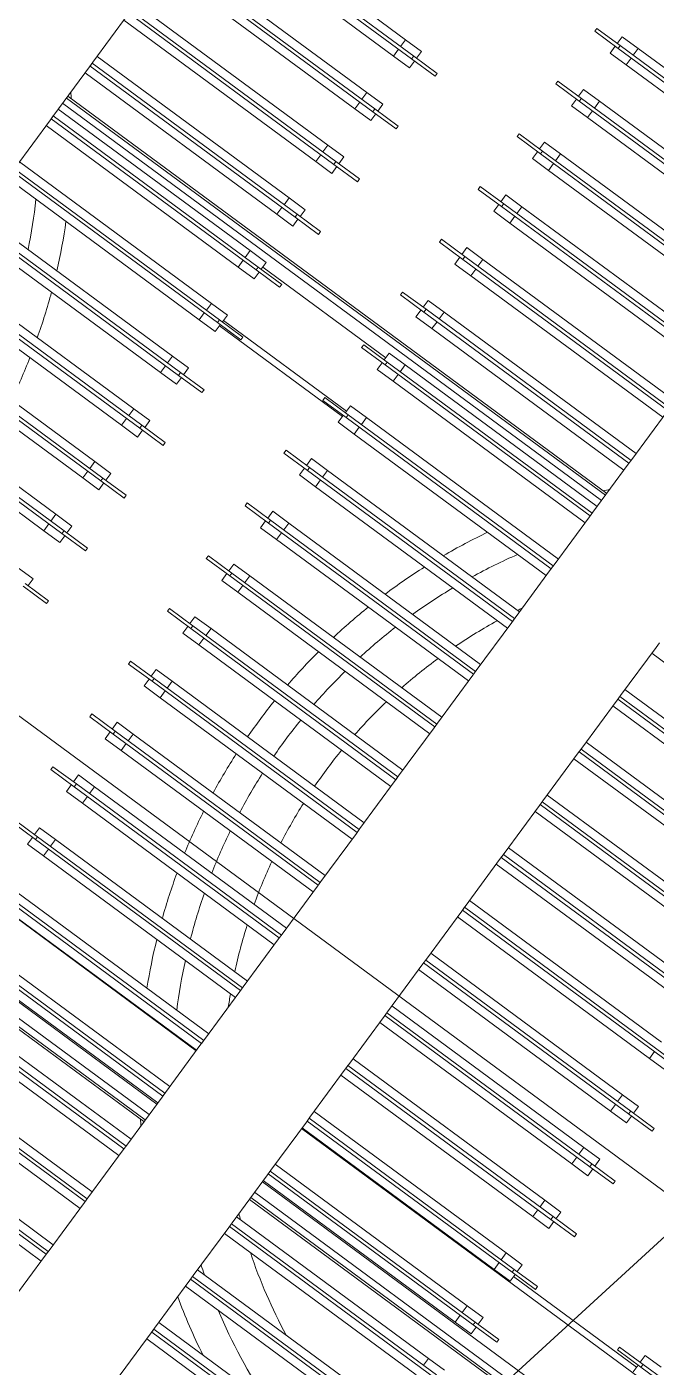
# Model space of a CAD drawing. Header units: metres. Extents: x 432095 to 435012, y 2470938 to 2473256.
# Drawn here: x 433774.13 to 433774.562, y 2471289.953 to 2471290.874 of the extents above; entities that cross this region are included whole.
import ezdxf

# ---------------------------------------------------------------- set-up
doc = ezdxf.new("R2010")
doc.units = ezdxf.units.M
doc.header["$MEASUREMENT"] = 0
doc.linetypes.add('MB D$0$HIDDEN', pattern=[0.375, 0.25, -0.125])
doc.layers.add('cong trinh tram 110kv', color=7, linetype='Continuous', lineweight=5)
doc.layers.add('MB D$0$net dut du kien lam', color=8, linetype='MB D$0$HIDDEN', lineweight=20)

# ---------------------------------------------------------------- blocks, each defined once
blk = doc.blocks.new('MB D$0$MBA 63')
at = {"layer": 'MB D$0$net dut du kien lam', "color": 0, "linetype": 'ByBlock', "ltscale": 3}
blk.add_lwpolyline([(104138.6, 27512.25), (104138.6, 33512.25), (100638.6, 33512.25), (100638.6, 27512.25)], close=True, dxfattribs=at)
blk = doc.blocks.new('MB D$0$mba 1')
at = {"layer": 'cong trinh tram 110kv'}
for p, q in [((-16572.71, 4747.45), (-16572.71, 4706.45)), ((-16482.71, 4747.45), (-16482.71, 4706.45)), ((-16572.71, 4705.65), (-16747.71, 4705.65)), ((-16736.55, 4711.45), (-16572.71, 4711.45)), ((-16572.71, 4706.45), (-16572.71, 4702.45)), ((-16572.71, 4703.25), (-16572.71, 4705.65)), ((-16482.71, 4711.45), (-16318.87, 4711.45)), ((-16482.71, 4702.45), (-16482.71, 4706.45)), ((-16307.71, 4705.65), (-16482.71, 4705.65)), ((-16482.71, 4705.65), (-16482.71, 4703.25)), ((-16747.71, 4703.25), (-16572.71, 4703.25)), ((-16572.71, 4697.45), (-16736.55, 4697.45)), ((-16572.71, 4702.45), (-16572.71, 4661.45)), ((-16482.71, 4703.25), (-16307.71, 4703.25)), ((-16482.71, 4702.45), (-16482.71, 4661.45)), ((-16318.87, 4697.45), (-16482.71, 4697.45)), ((-16572.71, 4660.65), (-16747.71, 4660.65)), ((-16736.55, 4666.45), (-16572.71, 4666.45)), ((-16572.71, 4661.45), (-16572.71, 4657.45)), ((-16572.71, 4658.25), (-16572.71, 4660.65)), ((-16482.71, 4666.45), (-16318.87, 4666.45)), ((-16482.71, 4657.45), (-16482.71, 4661.45)), ((-16307.71, 4660.65), (-16482.71, 4660.65)), ((-16482.71, 4660.65), (-16482.71, 4658.25)), ((-16747.71, 4658.25), (-16572.71, 4658.25)), ((-16572.71, 4652.45), (-16736.55, 4652.45)), ((-16572.71, 4657.45), (-16572.71, 4616.45)), ((-16482.71, 4658.25), (-16307.71, 4658.25)), ((-16482.71, 4657.45), (-16482.71, 4616.45)), ((-16318.87, 4652.45), (-16482.71, 4652.45)), ((-16572.71, 4615.65), (-16747.71, 4615.65)), ((-16747.71, 4613.25), (-16572.71, 4613.25)), ((-16736.55, 4621.45), (-16572.71, 4621.45)), ((-16572.71, 4616.45), (-16572.71, 4612.45)), ((-16572.71, 4613.25), (-16572.71, 4615.65)), ((-16482.71, 4621.45), (-16318.87, 4621.45)), ((-16482.71, 4612.45), (-16482.71, 4616.45)), ((-16307.71, 4615.65), (-16482.71, 4615.65)), ((-16482.71, 4615.65), (-16482.71, 4613.25)), ((-16482.71, 4613.25), (-16307.71, 4613.25)), ((-16318.87, 4607.45), (-16318.87, 4613.25)), ((-16572.71, 4607.45), (-16736.55, 4607.45)), ((-16572.71, 4612.45), (-16572.71, 4571.45)), ((-16482.71, 4612.45), (-16482.71, 4571.45)), ((-16318.87, 4607.45), (-16482.71, 4607.45)), ((-16318.87, 4607.45), (-16305.21, 4607.45)), ((-17032.71, 4592.45), (-16572.71, 4592.45)), ((-17032.71, 4590.95), (-16572.71, 4590.95)), ((-17032.71, 4586.45), (-16572.71, 4586.45)), ((-16482.71, 4592.45), (-16022.71, 4592.45)), ((-16482.71, 4590.95), (-16022.71, 4590.95)), ((-16482.71, 4586.45), (-16022.71, 4586.45)), ((-17032.71, 4577.45), (-16572.71, 4577.45)), ((-16736.55, 4576.45), (-16572.71, 4576.45)), ((-16482.71, 4577.45), (-16022.71, 4577.45)), ((-16482.71, 4576.45), (-16318.87, 4576.45)), ((-16305.21, 4576.45), (-16318.87, 4576.45)), ((-16318.87, 4576.45), (-16318.87, 4570.65)), ((-16305.21, 4576.45), (-16305.21, 4570.65)), ((-16572.71, 4570.65), (-16747.71, 4570.65)), ((-16747.71, 4568.25), (-16572.71, 4568.25)), ((-16572.71, 4571.45), (-16572.71, 4567.45)), ((-16572.71, 4568.25), (-16572.71, 4570.65)), ((-16572.71, 4567.45), (-16572.71, 4526.45)), ((-16482.71, 4567.45), (-16482.71, 4571.45)), ((-16307.71, 4570.65), (-16482.71, 4570.65)), ((-16482.71, 4570.65), (-16482.71, 4568.25)), ((-16482.71, 4568.25), (-16307.71, 4568.25)), ((-16482.71, 4567.45), (-16482.71, 4526.45)), ((-16318.87, 4562.45), (-16318.87, 4568.25)), ((-16307.71, 4570.65), (-16287.71, 4570.65)), ((-16307.71, 4570.65), (-16307.71, 4568.25)), ((-16287.71, 4568.25), (-16307.71, 4568.25)), ((-16305.21, 4562.45), (-16305.21, 4568.25)), ((-16287.71, 4568.25), (-16287.71, 4570.65)), ((-16572.71, 4562.45), (-16736.55, 4562.45)), ((-16318.87, 4562.45), (-16482.71, 4562.45)), ((-16318.87, 4562.45), (-16305.21, 4562.45)), ((-17032.71, 4531.95), (-16572.71, 4531.95)), ((-16736.55, 4531.45), (-16572.71, 4531.45)), ((-16482.71, 4531.95), (-16022.71, 4531.95)), ((-16482.71, 4531.45), (-16318.87, 4531.45)), ((-16305.21, 4531.45), (-16318.87, 4531.45)), ((-16318.87, 4531.45), (-16318.87, 4525.65)), ((-16305.21, 4531.45), (-16305.21, 4525.65)), ((-16200.21, 4531.45), (-16200.21, 4525.65)), ((-16572.71, 4525.65), (-16747.71, 4525.65)), ((-16747.71, 4523.25), (-16572.71, 4523.25)), ((-16572.71, 4526.45), (-16572.71, 4522.45)), ((-16572.71, 4523.25), (-16572.71, 4525.65)), ((-16572.71, 4522.45), (-16572.71, 4481.45)), ((-16482.71, 4522.45), (-16482.71, 4526.45)), ((-16307.71, 4525.65), (-16482.71, 4525.65)), ((-16482.71, 4525.65), (-16482.71, 4523.25)), ((-16482.71, 4523.25), (-16307.71, 4523.25)), ((-16482.71, 4522.45), (-16482.71, 4481.45)), ((-16318.87, 4517.45), (-16318.87, 4523.25)), ((-16307.71, 4525.65), (-16287.71, 4525.65)), ((-16307.71, 4525.65), (-16307.71, 4523.25)), ((-16287.71, 4523.25), (-16307.71, 4523.25)), ((-16305.21, 4527.45), (-16200.21, 4527.45)), ((-16305.21, 4517.45), (-16305.21, 4523.25)), ((-16287.71, 4523.25), (-16287.71, 4525.65)), ((-16217.71, 4525.65), (-16197.71, 4525.65)), ((-16217.71, 4525.65), (-16217.71, 4523.25)), ((-16197.71, 4523.25), (-16217.71, 4523.25)), ((-16200.21, 4517.45), (-16200.21, 4523.25)), ((-16197.71, 4523.25), (-16197.71, 4525.65)), ((-16022.71, 4525.65), (-16197.71, 4525.65)), ((-16197.71, 4523.25), (-16022.71, 4523.25)), ((-16572.71, 4517.45), (-16736.55, 4517.45)), ((-16318.87, 4517.45), (-16482.71, 4517.45)), ((-16318.87, 4517.45), (-16305.21, 4517.45)), ((-16200.21, 4517.45), (-16186.55, 4517.45)), ((-16736.55, 4486.45), (-16750.21, 4486.45)), ((-16750.21, 4486.45), (-16750.21, 4480.65)), ((-16736.55, 4486.45), (-16572.71, 4486.45)), ((-16736.55, 4486.45), (-16736.55, 4480.65)), ((-16482.71, 4486.45), (-16318.87, 4486.45)), ((-16305.21, 4486.45), (-16318.87, 4486.45)), ((-16318.87, 4486.45), (-16318.87, 4480.65)), ((-16305.21, 4486.45), (-16305.21, 4480.65)), ((-16767.71, 4480.65), (-16747.71, 4480.65)), ((-16747.71, 4478.25), (-16767.71, 4478.25)), ((-16750.21, 4472.45), (-16750.21, 4478.25)), ((-16747.71, 4478.25), (-16747.71, 4480.65)), ((-16572.71, 4480.65), (-16747.71, 4480.65)), ((-16747.71, 4478.25), (-16572.71, 4478.25)), ((-16736.55, 4472.45), (-16736.55, 4478.25)), ((-16572.71, 4481.45), (-16572.71, 4477.45)), ((-16572.71, 4478.25), (-16572.71, 4480.65)), ((-16572.71, 4477.45), (-16572.71, 4436.45)), ((-16482.71, 4477.45), (-16482.71, 4481.45)), ((-16307.71, 4480.65), (-16482.71, 4480.65)), ((-16482.71, 4480.65), (-16482.71, 4478.25)), ((-16482.71, 4478.25), (-16307.71, 4478.25)), ((-16482.71, 4477.45), (-16482.71, 4436.45)), ((-16318.87, 4472.45), (-16318.87, 4478.25)), ((-16307.71, 4480.65), (-16287.71, 4480.65)), ((-16307.71, 4480.65), (-16307.71, 4478.25)), ((-16287.71, 4478.25), (-16307.71, 4478.25)), ((-16305.21, 4472.45), (-16305.21, 4478.25)), ((-16287.71, 4478.25), (-16287.71, 4480.65)), ((-16750.21, 4472.45), (-16736.55, 4472.45)), ((-16572.71, 4472.45), (-16736.55, 4472.45)), ((-16318.87, 4472.45), (-16482.71, 4472.45)), ((-16318.87, 4472.45), (-16305.21, 4472.45)), ((-16736.55, 4441.45), (-16750.21, 4441.45)), ((-16750.21, 4441.45), (-16750.21, 4435.65)), ((-16736.55, 4441.45), (-16572.71, 4441.45)), ((-16736.55, 4441.45), (-16736.55, 4435.65)), ((-16482.71, 4441.45), (-16318.87, 4441.45)), ((-16305.21, 4441.45), (-16318.87, 4441.45)), ((-16318.87, 4441.45), (-16318.87, 4435.65)), ((-16305.21, 4441.45), (-16305.21, 4435.65)), ((-16767.71, 4435.65), (-16747.71, 4435.65)), ((-16767.71, 4435.65), (-16767.71, 4433.25)), ((-16747.71, 4433.25), (-16767.71, 4433.25)), ((-16750.21, 4427.45), (-16750.21, 4433.25)), ((-16747.71, 4433.25), (-16747.71, 4435.65)), ((-16572.71, 4435.65), (-16747.71, 4435.65)), ((-16747.71, 4433.25), (-16572.71, 4433.25)), ((-16736.55, 4427.45), (-16736.55, 4433.25)), ((-16572.71, 4436.45), (-16572.71, 4432.45)), ((-16572.71, 4433.25), (-16572.71, 4435.65)), ((-16572.71, 4432.45), (-16572.71, 4391.45)), ((-16482.71, 4432.45), (-16482.71, 4436.45)), ((-16307.71, 4435.65), (-16482.71, 4435.65)), ((-16482.71, 4435.65), (-16482.71, 4433.25)), ((-16482.71, 4433.25), (-16307.71, 4433.25)), ((-16482.71, 4432.45), (-16482.71, 4391.45)), ((-16318.87, 4427.45), (-16318.87, 4433.25)), ((-16307.71, 4435.65), (-16287.71, 4435.65)), ((-16307.71, 4435.65), (-16307.71, 4433.25)), ((-16287.71, 4433.25), (-16307.71, 4433.25)), ((-16305.21, 4427.45), (-16305.21, 4433.25)), ((-16287.71, 4433.25), (-16287.71, 4435.65)), ((-16750.21, 4427.45), (-16736.55, 4427.45)), ((-16572.71, 4427.45), (-16736.55, 4427.45)), ((-16318.87, 4427.45), (-16482.71, 4427.45)), ((-16318.87, 4427.45), (-16305.21, 4427.45)), ((-16736.55, 4396.45), (-16750.21, 4396.45)), ((-16750.21, 4396.45), (-16750.21, 4390.65)), ((-16736.55, 4396.45), (-16572.71, 4396.45)), ((-16736.55, 4396.45), (-16736.55, 4390.65)), ((-16482.71, 4396.45), (-16318.87, 4396.45)), ((-16305.21, 4396.45), (-16318.87, 4396.45)), ((-16318.87, 4396.45), (-16318.87, 4390.65)), ((-16305.21, 4396.45), (-16305.21, 4390.65)), ((-16767.71, 4390.65), (-16747.71, 4390.65)), ((-16767.71, 4390.65), (-16767.71, 4388.25)), ((-16747.71, 4388.25), (-16767.71, 4388.25)), ((-16750.21, 4382.45), (-16750.21, 4388.25)), ((-16747.71, 4388.25), (-16747.71, 4390.65)), ((-16572.71, 4390.65), (-16747.71, 4390.65)), ((-16747.71, 4388.25), (-16572.71, 4388.25)), ((-16736.55, 4382.45), (-16736.55, 4388.25)), ((-16572.71, 4391.45), (-16572.71, 4387.45)), ((-16572.71, 4388.25), (-16572.71, 4390.65)), ((-16572.71, 4387.45), (-16572.71, 4346.45)), ((-16482.71, 4387.45), (-16482.71, 4391.45)), ((-16307.71, 4390.65), (-16482.71, 4390.65)), ((-16482.71, 4390.65), (-16482.71, 4388.25)), ((-16482.71, 4388.25), (-16307.71, 4388.25)), ((-16482.71, 4387.45), (-16482.71, 4346.45)), ((-16318.87, 4382.45), (-16318.87, 4388.25)), ((-16307.71, 4390.65), (-16287.71, 4390.65)), ((-16307.71, 4390.65), (-16307.71, 4388.25)), ((-16287.71, 4388.25), (-16307.71, 4388.25)), ((-16305.21, 4382.45), (-16305.21, 4388.25)), ((-16287.71, 4388.25), (-16287.71, 4390.65)), ((-16750.21, 4382.45), (-16736.55, 4382.45)), ((-16572.71, 4382.45), (-16736.55, 4382.45)), ((-16318.87, 4382.45), (-16482.71, 4382.45)), ((-16318.87, 4382.45), (-16305.21, 4382.45)), ((-16736.55, 4351.45), (-16750.21, 4351.45)), ((-16750.21, 4351.45), (-16750.21, 4345.65)), ((-16736.55, 4351.45), (-16572.71, 4351.45)), ((-16736.55, 4351.45), (-16736.55, 4345.65)), ((-16572.71, 4346.45), (-16572.71, 4342.45)), ((-16482.71, 4351.45), (-16318.87, 4351.45)), ((-16482.71, 4342.45), (-16482.71, 4346.45)), ((-16305.21, 4351.45), (-16318.87, 4351.45)), ((-16318.87, 4351.45), (-16318.87, 4345.65)), ((-16868.87, 4337.45), (-16855.21, 4337.45)), ((-16857.71, 4345.65), (-16837.71, 4345.65)), ((-16837.71, 4343.25), (-16857.71, 4343.25)), ((-16855.21, 4337.45), (-16855.21, 4343.25)), ((-16837.71, 4343.25), (-16837.71, 4345.65)), ((-16767.71, 4345.65), (-16747.71, 4345.65)), ((-16767.71, 4345.65), (-16767.71, 4343.25)), ((-16747.71, 4343.25), (-16767.71, 4343.25)), ((-16750.21, 4337.45), (-16750.21, 4343.25)), ((-16750.21, 4337.45), (-16736.55, 4337.45)), ((-16747.71, 4343.25), (-16747.71, 4345.65)), ((-16572.71, 4345.65), (-16747.71, 4345.65)), ((-16747.71, 4343.25), (-16572.71, 4343.25)), ((-16736.55, 4337.45), (-16736.55, 4343.25)), ((-16572.71, 4337.45), (-16736.55, 4337.45)), ((-16572.71, 4343.25), (-16572.71, 4345.65)), ((-16572.71, 4342.45), (-16572.71, 4301.45)), ((-16307.71, 4345.65), (-16482.71, 4345.65)), ((-16482.71, 4345.65), (-16482.71, 4343.25)), ((-16482.71, 4343.25), (-16307.71, 4343.25)), ((-16482.71, 4342.45), (-16482.71, 4301.45)), ((-16318.87, 4337.45), (-16482.71, 4337.45)), ((-17032.71, 4306.45), (-16868.87, 4306.45)), ((-16857.71, 4300.65), (-17032.71, 4300.65)), ((-16855.21, 4306.45), (-16868.87, 4306.45)), ((-16868.87, 4306.45), (-16868.87, 4300.65)), ((-16857.71, 4300.65), (-16837.71, 4300.65)), ((-16857.71, 4300.65), (-16857.71, 4298.25)), ((-16855.21, 4306.45), (-16855.21, 4300.65)), ((-16837.71, 4298.25), (-16837.71, 4300.65)), ((-16767.71, 4300.65), (-16747.71, 4300.65)), ((-16767.71, 4300.65), (-16767.71, 4298.25)), ((-16736.55, 4306.45), (-16750.21, 4306.45)), ((-16750.21, 4306.45), (-16750.21, 4300.65)), ((-16747.71, 4298.25), (-16747.71, 4300.65)), ((-16572.71, 4300.65), (-16747.71, 4300.65)), ((-16736.55, 4306.45), (-16572.71, 4306.45)), ((-16736.55, 4306.45), (-16736.55, 4300.65)), ((-16572.71, 4301.45), (-16572.71, 4297.45)), ((-16572.71, 4298.25), (-16572.71, 4300.65)), ((-16482.71, 4306.45), (-16318.87, 4306.45)), ((-16482.71, 4297.45), (-16482.71, 4301.45)), ((-16307.71, 4300.65), (-16482.71, 4300.65)), ((-16482.71, 4300.65), (-16482.71, 4298.25)), ((-17032.71, 4298.25), (-16857.71, 4298.25)), ((-16868.87, 4292.45), (-17032.71, 4292.45)), ((-16868.87, 4292.45), (-16868.87, 4298.25)), ((-16868.87, 4292.45), (-16855.21, 4292.45)), ((-16837.71, 4298.25), (-16857.71, 4298.25)), ((-16855.21, 4292.45), (-16855.21, 4298.25)), ((-16747.71, 4298.25), (-16767.71, 4298.25)), ((-16750.21, 4292.45), (-16750.21, 4298.25)), ((-16750.21, 4292.45), (-16736.55, 4292.45)), ((-16747.71, 4298.25), (-16572.71, 4298.25)), ((-16736.55, 4292.45), (-16736.55, 4298.25)), ((-16572.71, 4292.45), (-16736.55, 4292.45)), ((-16572.71, 4297.45), (-16572.71, 4256.45)), ((-16482.71, 4298.25), (-16307.71, 4298.25)), ((-16482.71, 4297.45), (-16482.71, 4256.45)), ((-16318.87, 4292.45), (-16482.71, 4292.45)), ((-17032.71, 4261.45), (-16868.87, 4261.45)), ((-16857.71, 4255.65), (-17032.71, 4255.65)), ((-16855.21, 4261.45), (-16868.87, 4261.45)), ((-16868.87, 4261.45), (-16868.87, 4255.65)), ((-16857.71, 4255.65), (-16837.71, 4255.65)), ((-16857.71, 4255.65), (-16857.71, 4253.25)), ((-16855.21, 4261.45), (-16855.21, 4255.65)), ((-16837.71, 4253.25), (-16837.71, 4255.65)), ((-16767.71, 4255.65), (-16747.71, 4255.65)), ((-16767.71, 4255.65), (-16767.71, 4253.25)), ((-16736.55, 4261.45), (-16750.21, 4261.45)), ((-16750.21, 4261.45), (-16750.21, 4255.65)), ((-16747.71, 4253.25), (-16747.71, 4255.65)), ((-16572.71, 4255.65), (-16747.71, 4255.65)), ((-16736.55, 4261.45), (-16572.71, 4261.45)), ((-16736.55, 4261.45), (-16736.55, 4255.65)), ((-16572.71, 4256.45), (-16572.71, 4252.45)), ((-16572.71, 4253.25), (-16572.71, 4255.65)), ((-16482.71, 4261.45), (-16318.87, 4261.45)), ((-16482.71, 4252.45), (-16482.71, 4256.45)), ((-16307.71, 4255.65), (-16482.71, 4255.65)), ((-16482.71, 4255.65), (-16482.71, 4253.25)), ((-17032.71, 4253.25), (-16857.71, 4253.25)), ((-16868.87, 4247.45), (-17032.71, 4247.45)), ((-16868.87, 4247.45), (-16868.87, 4253.25)), ((-16868.87, 4247.45), (-16855.21, 4247.45)), ((-16837.71, 4253.25), (-16857.71, 4253.25)), ((-16855.21, 4247.45), (-16855.21, 4253.25)), ((-16747.71, 4253.25), (-16767.71, 4253.25)), ((-16750.21, 4247.45), (-16750.21, 4253.25)), ((-16750.21, 4247.45), (-16736.55, 4247.45)), ((-16747.71, 4253.25), (-16572.71, 4253.25)), ((-16736.55, 4247.45), (-16736.55, 4253.25)), ((-16572.71, 4247.45), (-16736.55, 4247.45)), ((-16572.71, 4252.45), (-16572.71, 4211.45)), ((-16482.71, 4253.25), (-16307.71, 4253.25)), ((-16482.71, 4252.45), (-16482.71, 4211.45)), ((-16318.87, 4247.45), (-16482.71, 4247.45)), ((-17032.71, 4216.45), (-16868.87, 4216.45)), ((-16857.71, 4210.65), (-17032.71, 4210.65)), ((-17032.71, 4208.25), (-16857.71, 4208.25)), ((-16855.21, 4216.45), (-16868.87, 4216.45)), ((-16868.87, 4216.45), (-16868.87, 4210.65)), ((-16868.87, 4202.45), (-16868.87, 4208.25)), ((-16857.71, 4210.65), (-16837.71, 4210.65)), ((-16857.71, 4210.65), (-16857.71, 4208.25)), ((-16837.71, 4208.25), (-16857.71, 4208.25)), ((-16855.21, 4216.45), (-16855.21, 4210.65)), ((-16855.21, 4202.45), (-16855.21, 4208.25)), ((-16837.71, 4208.25), (-16837.71, 4210.65)), ((-16767.71, 4210.65), (-16747.71, 4210.65)), ((-16767.71, 4210.65), (-16767.71, 4208.25)), ((-16747.71, 4208.25), (-16767.71, 4208.25)), ((-16736.55, 4216.45), (-16750.21, 4216.45)), ((-16750.21, 4216.45), (-16750.21, 4210.65)), ((-16750.21, 4202.45), (-16750.21, 4208.25)), ((-16747.71, 4208.25), (-16747.71, 4210.65)), ((-16572.71, 4210.65), (-16747.71, 4210.65)), ((-16747.71, 4208.25), (-16572.71, 4208.25)), ((-16736.55, 4216.45), (-16572.71, 4216.45)), ((-16736.55, 4216.45), (-16736.55, 4210.65)), ((-16736.55, 4202.45), (-16736.55, 4208.25)), ((-16572.71, 4211.45), (-16572.71, 4207.45)), ((-16572.71, 4208.25), (-16572.71, 4210.65)), ((-16482.71, 4216.45), (-16318.87, 4216.45)), ((-16482.71, 4207.45), (-16482.71, 4211.45)), ((-16307.71, 4210.65), (-16482.71, 4210.65)), ((-16482.71, 4210.65), (-16482.71, 4208.25)), ((-16482.71, 4208.25), (-16307.71, 4208.25)), ((-16868.87, 4202.45), (-17032.71, 4202.45)), ((-16868.87, 4202.45), (-16855.21, 4202.45)), ((-16750.21, 4202.45), (-16736.55, 4202.45)), ((-16572.71, 4202.45), (-16736.55, 4202.45)), ((-16572.71, 4207.45), (-16572.71, 4166.45)), ((-16482.71, 4207.45), (-16482.71, 4166.45)), ((-16318.87, 4202.45), (-16482.71, 4202.45)), ((-17032.71, 4171.45), (-16868.87, 4171.45)), ((-16855.21, 4171.45), (-16868.87, 4171.45)), ((-16868.87, 4171.45), (-16868.87, 4165.65)), ((-16855.21, 4171.45), (-16855.21, 4165.65)), ((-16736.55, 4171.45), (-16750.21, 4171.45)), ((-16750.21, 4171.45), (-16750.21, 4165.65)), ((-16736.55, 4171.45), (-16572.71, 4171.45)), ((-16736.55, 4171.45), (-16736.55, 4165.65)), ((-16482.71, 4171.45), (-16318.87, 4171.45)), ((-16857.71, 4165.65), (-17032.71, 4165.65)), ((-17032.71, 4163.25), (-16857.71, 4163.25)), ((-16868.87, 4157.45), (-16868.87, 4163.25)), ((-16857.71, 4165.65), (-16837.71, 4165.65)), ((-16857.71, 4165.65), (-16857.71, 4163.25)), ((-16837.71, 4163.25), (-16857.71, 4163.25)), ((-16855.21, 4157.45), (-16855.21, 4163.25)), ((-16837.71, 4163.25), (-16837.71, 4165.65)), ((-16767.71, 4165.65), (-16747.71, 4165.65)), ((-16767.71, 4165.65), (-16767.71, 4163.25)), ((-16747.71, 4163.25), (-16767.71, 4163.25)), ((-16750.21, 4157.45), (-16750.21, 4163.25)), ((-16747.71, 4163.25), (-16747.71, 4165.65)), ((-16572.71, 4165.65), (-16747.71, 4165.65)), ((-16747.71, 4163.25), (-16572.71, 4163.25)), ((-16736.55, 4157.45), (-16736.55, 4163.25)), ((-16572.71, 4166.45), (-16572.71, 4162.45)), ((-16572.71, 4163.25), (-16572.71, 4165.65)), ((-16572.71, 4162.45), (-16572.71, 4121.45)), ((-16482.71, 4162.45), (-16482.71, 4166.45)), ((-16307.71, 4165.65), (-16482.71, 4165.65)), ((-16482.71, 4165.65), (-16482.71, 4163.25)), ((-16482.71, 4163.25), (-16307.71, 4163.25)), ((-16482.71, 4162.45), (-16482.71, 4121.45)), ((-16868.87, 4157.45), (-17032.71, 4157.45)), ((-16868.87, 4157.45), (-16855.21, 4157.45)), ((-16750.21, 4157.45), (-16736.55, 4157.45)), ((-16572.71, 4157.45), (-16736.55, 4157.45)), ((-16318.87, 4157.45), (-16482.71, 4157.45)), ((-17032.71, 4126.45), (-16868.87, 4126.45)), ((-16855.21, 4126.45), (-16868.87, 4126.45)), ((-16868.87, 4126.45), (-16868.87, 4120.65)), ((-16855.21, 4126.45), (-16855.21, 4120.65)), ((-16736.55, 4126.45), (-16750.21, 4126.45)), ((-16750.21, 4126.45), (-16750.21, 4120.65)), ((-16736.55, 4126.45), (-16572.71, 4126.45)), ((-16736.55, 4126.45), (-16736.55, 4120.65)), ((-16482.71, 4126.45), (-16318.87, 4126.45)), ((-16857.71, 4120.65), (-17032.71, 4120.65)), ((-17032.71, 4118.25), (-16857.71, 4118.25)), ((-17032.71, 4117.45), (-17032.71, 4076.45)), ((-16868.87, 4112.45), (-16868.87, 4118.25)), ((-16857.71, 4120.65), (-16837.71, 4120.65)), ((-16857.71, 4120.65), (-16857.71, 4118.25)), ((-16837.71, 4118.25), (-16857.71, 4118.25)), ((-16855.21, 4121.45), (-16750.21, 4121.45)), ((-16855.21, 4112.45), (-16855.21, 4118.25)), ((-16855.21, 4116.95), (-16750.21, 4116.95)), ((-16837.71, 4118.25), (-16837.71, 4120.65)), ((-16767.71, 4120.65), (-16747.71, 4120.65)), ((-16767.71, 4120.65), (-16767.71, 4118.25)), ((-16747.71, 4118.25), (-16767.71, 4118.25)), ((-16750.21, 4112.45), (-16750.21, 4118.25)), ((-16747.71, 4118.25), (-16747.71, 4120.65)), ((-16572.71, 4120.65), (-16747.71, 4120.65)), ((-16747.71, 4118.25), (-16572.71, 4118.25)), ((-16736.55, 4112.45), (-16736.55, 4118.25)), ((-16572.71, 4121.45), (-16572.71, 4117.45)), ((-16572.71, 4118.25), (-16572.71, 4120.65)), ((-16572.71, 4117.45), (-16572.71, 4076.45)), ((-16482.71, 4117.45), (-16482.71, 4121.45)), ((-16868.87, 4112.45), (-17032.71, 4112.45)), ((-16868.87, 4112.45), (-16855.21, 4112.45)), ((-16750.21, 4112.45), (-16736.55, 4112.45)), ((-16572.71, 4112.45), (-16736.55, 4112.45)), ((-17032.71, 4081.45), (-16868.87, 4081.45)), ((-16855.21, 4081.45), (-16868.87, 4081.45)), ((-16868.87, 4081.45), (-16868.87, 4075.65)), ((-16855.21, 4081.45), (-16855.21, 4075.65)), ((-16736.55, 4081.45), (-16750.21, 4081.45)), ((-16750.21, 4081.45), (-16750.21, 4075.65)), ((-16736.55, 4081.45), (-16572.71, 4081.45)), ((-16736.55, 4081.45), (-16736.55, 4075.65)), ((-17032.71, 4072.45), (-17032.71, 4076.45)), ((-16857.71, 4075.65), (-17032.71, 4075.65)), ((-17032.71, 4075.65), (-17032.71, 4073.25)), ((-17032.71, 4073.25), (-16857.71, 4073.25)), ((-17032.71, 4072.45), (-17032.71, 4031.45)), ((-16868.87, 4067.45), (-16868.87, 4073.25)), ((-16857.71, 4075.65), (-16837.71, 4075.65)), ((-16857.71, 4075.65), (-16857.71, 4073.25)), ((-16837.71, 4073.25), (-16857.71, 4073.25)), ((-16855.21, 4067.45), (-16855.21, 4073.25)), ((-16855.21, 4071.45), (-16750.21, 4071.45)), ((-16837.71, 4073.25), (-16837.71, 4075.65)), ((-16767.71, 4075.65), (-16747.71, 4075.65)), ((-16767.71, 4075.65), (-16767.71, 4073.25)), ((-16747.71, 4073.25), (-16767.71, 4073.25)), ((-16750.21, 4067.45), (-16750.21, 4073.25)), ((-16747.71, 4073.25), (-16747.71, 4075.65)), ((-16572.71, 4075.65), (-16747.71, 4075.65)), ((-16747.71, 4073.25), (-16572.71, 4073.25)), ((-16736.55, 4067.45), (-16736.55, 4073.25)), ((-16572.71, 4076.45), (-16572.71, 4072.45)), ((-16572.71, 4073.25), (-16572.71, 4075.65)), ((-16572.71, 4072.45), (-16572.71, 4031.45)), ((-16868.87, 4067.45), (-17032.71, 4067.45)), ((-17032.71, 4062.45), (-16572.71, 4062.45)), ((-16868.87, 4067.45), (-16855.21, 4067.45)), ((-16750.21, 4067.45), (-16736.55, 4067.45)), ((-16572.71, 4067.45), (-16736.55, 4067.45)), ((-17032.71, 4057.95), (-16572.71, 4057.95)), ((-17032.71, 4056.45), (-16572.71, 4056.45)), ((-17032.71, 4036.45), (-16868.87, 4036.45)), ((-16855.21, 4036.45), (-16868.87, 4036.45)), ((-16868.87, 4036.45), (-16868.87, 4030.65)), ((-16855.21, 4036.45), (-16855.21, 4030.65)), ((-16736.55, 4036.45), (-16750.21, 4036.45)), ((-16750.21, 4036.45), (-16750.21, 4030.65)), ((-16736.55, 4036.45), (-16572.71, 4036.45)), ((-16736.55, 4036.45), (-16736.55, 4030.65)), ((-17032.71, 4027.45), (-17032.71, 4031.45)), ((-16857.71, 4030.65), (-17032.71, 4030.65)), ((-17032.71, 4030.65), (-17032.71, 4028.25)), ((-17032.71, 4028.25), (-16857.71, 4028.25)), ((-17032.71, 4027.45), (-17032.71, 3986.45)), ((-16868.87, 4022.45), (-16868.87, 4028.25)), ((-16857.71, 4030.65), (-16837.71, 4030.65)), ((-16857.71, 4030.65), (-16857.71, 4028.25)), ((-16837.71, 4028.25), (-16857.71, 4028.25)), ((-16855.21, 4022.45), (-16855.21, 4028.25)), ((-16837.71, 4028.25), (-16837.71, 4030.65)), ((-16767.71, 4030.65), (-16747.71, 4030.65)), ((-16767.71, 4030.65), (-16767.71, 4028.25)), ((-16747.71, 4028.25), (-16767.71, 4028.25)), ((-16750.21, 4022.45), (-16750.21, 4028.25)), ((-16747.71, 4028.25), (-16747.71, 4030.65)), ((-16572.71, 4030.65), (-16747.71, 4030.65)), ((-16747.71, 4028.25), (-16572.71, 4028.25)), ((-16736.55, 4022.45), (-16736.55, 4028.25)), ((-16572.71, 4031.45), (-16572.71, 4027.45)), ((-16572.71, 4028.25), (-16572.71, 4030.65)), ((-16572.71, 4027.45), (-16572.71, 3986.45)), ((-16868.87, 4022.45), (-17032.71, 4022.45)), ((-16868.87, 4022.45), (-16855.21, 4022.45)), ((-16750.21, 4022.45), (-16736.55, 4022.45)), ((-16572.71, 4022.45), (-16736.55, 4022.45)), ((-17032.71, 3991.45), (-16868.87, 3991.45)), ((-16855.21, 3991.45), (-16868.87, 3991.45)), ((-16868.87, 3991.45), (-16868.87, 3985.65)), ((-16855.21, 3991.45), (-16855.21, 3985.65)), ((-16736.55, 3991.45), (-16750.21, 3991.45)), ((-16750.21, 3991.45), (-16750.21, 3985.65)), ((-16736.55, 3991.45), (-16572.71, 3991.45)), ((-16736.55, 3991.45), (-16736.55, 3985.65)), ((-16857.71, 3985.65), (-17032.71, 3985.65)), ((-17032.71, 3983.25), (-16857.71, 3983.25)), ((-16868.87, 3977.45), (-16868.87, 3983.25)), ((-16857.71, 3985.65), (-16837.71, 3985.65)), ((-16857.71, 3985.65), (-16857.71, 3983.25)), ((-16837.71, 3983.25), (-16857.71, 3983.25)), ((-16855.21, 3977.45), (-16855.21, 3983.25)), ((-16837.71, 3983.25), (-16837.71, 3985.65)), ((-16767.71, 3985.65), (-16747.71, 3985.65)), ((-16767.71, 3985.65), (-16767.71, 3983.25)), ((-16747.71, 3983.25), (-16767.71, 3983.25)), ((-16750.21, 3977.45), (-16750.21, 3983.25)), ((-16747.71, 3983.25), (-16747.71, 3985.65)), ((-16572.71, 3985.65), (-16747.71, 3985.65)), ((-16747.71, 3983.25), (-16572.71, 3983.25)), ((-16736.55, 3977.45), (-16736.55, 3983.25)), ((-16868.87, 3977.45), (-17032.71, 3977.45)), ((-16868.87, 3977.45), (-16855.21, 3977.45)), ((-16750.21, 3977.45), (-16736.55, 3977.45)), ((-16572.71, 3977.45), (-16736.55, 3977.45)), ((-17032.71, 3946.45), (-16868.87, 3946.45)), ((-16855.21, 3946.45), (-16868.87, 3946.45)), ((-16868.87, 3946.45), (-16868.87, 3940.65)), ((-16855.21, 3946.45), (-16855.21, 3940.65)), ((-16736.55, 3946.45), (-16750.21, 3946.45)), ((-16750.21, 3946.45), (-16750.21, 3940.65)), ((-16736.55, 3946.45), (-16572.71, 3946.45)), ((-16736.55, 3946.45), (-16736.55, 3940.65)), ((-16857.71, 3940.65), (-17032.71, 3940.65)), ((-17032.71, 3938.25), (-16857.71, 3938.25)), ((-16868.87, 3932.45), (-17032.71, 3932.45)), ((-16868.87, 3932.45), (-16868.87, 3938.25)), ((-16868.87, 3932.45), (-16855.21, 3932.45)), ((-16857.71, 3940.65), (-16837.71, 3940.65)), ((-16857.71, 3940.65), (-16857.71, 3938.25)), ((-16837.71, 3938.25), (-16857.71, 3938.25)), ((-16855.21, 3932.45), (-16855.21, 3938.25)), ((-16837.71, 3938.25), (-16837.71, 3940.65)), ((-16767.71, 3940.65), (-16747.71, 3940.65)), ((-16767.71, 3940.65), (-16767.71, 3938.25)), ((-16747.71, 3938.25), (-16767.71, 3938.25)), ((-16750.21, 3932.45), (-16750.21, 3938.25)), ((-16750.21, 3932.45), (-16736.55, 3932.45)), ((-16747.71, 3938.25), (-16747.71, 3940.65)), ((-16572.71, 3940.65), (-16747.71, 3940.65)), ((-16747.71, 3938.25), (-16572.71, 3938.25)), ((-16736.55, 3932.45), (-16736.55, 3938.25)), ((-16572.71, 3932.45), (-16736.55, 3932.45)), ((-17032.71, 3901.45), (-16868.87, 3901.45)), ((-16857.71, 3895.65), (-17032.71, 3895.65)), ((-16855.21, 3901.45), (-16868.87, 3901.45)), ((-16868.87, 3901.45), (-16868.87, 3895.65)), ((-16857.71, 3895.65), (-16837.71, 3895.65)), ((-16857.71, 3895.65), (-16857.71, 3893.25)), ((-16855.21, 3901.45), (-16855.21, 3895.65)), ((-16837.71, 3893.25), (-16837.71, 3895.65)), ((-16767.71, 3895.65), (-16747.71, 3895.65)), ((-16767.71, 3895.65), (-16767.71, 3893.25)), ((-16736.55, 3901.45), (-16750.21, 3901.45)), ((-16750.21, 3901.45), (-16750.21, 3895.65)), ((-16747.71, 3893.25), (-16747.71, 3895.65)), ((-16572.71, 3895.65), (-16747.71, 3895.65)), ((-16736.55, 3901.45), (-16572.71, 3901.45)), ((-16736.55, 3901.45), (-16736.55, 3895.65)), ((-17032.71, 3893.25), (-16857.71, 3893.25)), ((-16868.87, 3887.45), (-17032.71, 3887.45)), ((-16868.87, 3887.45), (-16868.87, 3893.25)), ((-16868.87, 3887.45), (-16855.21, 3887.45)), ((-16837.71, 3893.25), (-16857.71, 3893.25)), ((-16855.21, 3887.45), (-16855.21, 3893.25)), ((-16747.71, 3893.25), (-16767.71, 3893.25)), ((-16750.21, 3887.45), (-16750.21, 3893.25)), ((-16750.21, 3887.45), (-16736.55, 3887.45)), ((-16747.71, 3893.25), (-16572.71, 3893.25)), ((-16736.55, 3887.45), (-16736.55, 3893.25)), ((-16572.71, 3887.45), (-16736.55, 3887.45)), ((-16767.71, 3850.65), (-16747.71, 3850.65)), ((-16767.71, 3850.65), (-16767.71, 3848.25)), ((-16736.55, 3856.45), (-16750.21, 3856.45)), ((-16750.21, 3856.45), (-16750.21, 3850.65)), ((-16747.71, 3848.25), (-16747.71, 3850.65)), ((-16572.71, 3850.65), (-16747.71, 3850.65)), ((-16736.55, 3856.45), (-16572.71, 3856.45)), ((-16736.55, 3856.45), (-16736.55, 3850.65)), ((-16747.71, 3848.25), (-16767.71, 3848.25)), ((-16750.21, 3842.45), (-16750.21, 3848.25)), ((-16750.21, 3842.45), (-16736.55, 3842.45)), ((-16747.71, 3848.25), (-16572.71, 3848.25)), ((-16736.55, 3842.45), (-16736.55, 3848.25)), ((-16572.71, 3842.45), (-16736.55, 3842.45)), ((-16767.71, 3805.65), (-16747.71, 3805.65)), ((-16767.71, 3805.65), (-16767.71, 3803.25)), ((-16747.71, 3803.25), (-16767.71, 3803.25)), ((-16736.55, 3811.45), (-16750.21, 3811.45)), ((-16750.21, 3811.45), (-16750.21, 3805.65)), ((-16750.21, 3797.45), (-16750.21, 3803.25)), ((-16747.71, 3803.25), (-16747.71, 3805.65)), ((-16572.71, 3805.65), (-16747.71, 3805.65)), ((-16747.71, 3803.25), (-16572.71, 3803.25)), ((-16736.55, 3811.45), (-16572.71, 3811.45)), ((-16736.55, 3811.45), (-16736.55, 3805.65)), ((-16736.55, 3797.45), (-16736.55, 3803.25)), ((-16750.21, 3797.45), (-16736.55, 3797.45)), ((-16572.71, 3797.45), (-16736.55, 3797.45))]:
    blk.add_line(p, q, dxfattribs=at)
for centre, radius, start, end in [((-16252.71, 4324.45), 419.7, 117.28555, 123.23075), ((-16252.71, 4324.45), 397.3, 110.14335, 120.59263), ((-16252.71, 4324.45), 397.3, 124.3537, 125.37361), ((-16252.71, 4324.45), 362.5, 115.19993, 124.98418), ((-16252.71, 4324.45), 362.5, 128.67624, 129.38163), ((-16252.71, 4324.45), 419.7, 139.68082, 140.31597), ((-16252.71, 4324.45), 419.7, 152.62233, 157.29471), ((-16252.71, 4324.45), 397.3, 150.93658, 155.93637), ((-16252.71, 4324.45), 362.5, 151.97695, 153.45526), ((-16252.71, 4324.45), 419.7, 159.35149, 163.81311), ((-16252.71, 4324.45), 397.3, 158.1293, 162.87323), ((-16252.71, 4324.45), 362.5, 155.90343, 161.17016), ((-16252.71, 4324.45), 419.7, 165.79369, 170.12195), ((-16252.71, 4324.45), 397.3, 164.97449, 169.55902), ((-16252.71, 4324.45), 362.5, 163.49267, 168.54369), ((-16252.71, 4324.45), 419.7, 172.05662, 176.31151), ((-16252.71, 4324.45), 397.3, 171.60568, 176.10326), ((-16252.71, 4324.45), 362.5, 170.7931, 175.7285), ((-16252.71, 4324.45), 419.7, 178.225, 182.45805), ((-16252.71, 4324.45), 397.3, 178.1249, 182.59671), ((-16252.71, 4324.45), 362.5, 177.94481, 182.8462), ((-16252.71, 4324.45), 419.7, 184.37277, 188.63317), ((-16252.71, 4324.45), 397.3, 184.6198, 189.12389), ((-16252.71, 4324.45), 362.5, 185.06443, 190.00843), ((-17352.71, 4324.45), 419.7, 345.08846, 349.42835), ((-16252.71, 4324.45), 419.7, 190.57165, 194.91154), ((-16252.71, 4324.45), 397.3, 191.17507, 195.77343), ((-16252.71, 4324.45), 362.5, 192.26384, 197.33338), ((-17352.71, 4324.45), 419.7, 338.62028, 343.10104), ((-16252.71, 4324.45), 419.7, 196.89896, 201.37972), ((-16252.71, 4324.45), 397.3, 197.88285, 202.64983), ((-16252.71, 4324.45), 362.5, 199.66693, 204.96528), ((-17352.71, 4324.45), 397.3, 330.10829, 335.14421), ((-17352.71, 4324.45), 419.7, 331.85094, 336.55275), ((-16252.71, 4324.45), 419.7, 203.44725, 208.14906), ((-16252.71, 4324.45), 397.3, 204.85579, 209.89171), ((-16252.71, 4324.45), 362.5, 207.43162, 208.02305), ((-17352.71, 4324.45), 419.7, 319.68082, 320.31597), ((-16252.71, 4324.45), 419.7, 219.68403, 220.31918)]:
    blk.add_arc(centre, radius, start, end, dxfattribs=at)

msp = doc.modelspace()

# ---------------------------------------------------------------- linework, layer by layer
at = {"layer": 'cong trinh tram 110kv'}
msp.add_lwpolyline([(433781.83448, 2471299.00422), (433781.83448, 2471299.00422), (433780.43693, 2471297.86006), (433779.61037, 2471295.9848), (433778.56702, 2471294.57727), (433776.61753, 2471291.91968), (433773.78585, 2471289.32694)], dxfattribs=at)

# ---------------------------------------------------------------- block references
at = {"layer": 'cong trinh tram 110kv', "yscale": 0.00100000003283925, "zscale": 0.001}
for name, p, xscale, rotation in [('MB D$0$MBA 63', (433808.37737, 2471390.16975), 0.001000000045165598, 233.6153637256497), ('MB D$0$mba 1', (433790.27619, 2471283.98794), -0.001000000032834317, 143.6153590623919)]:
    msp.add_blockref(name, p, dxfattribs=dict(at, xscale=xscale, rotation=rotation))

doc.saveas('drawing.dxf')
